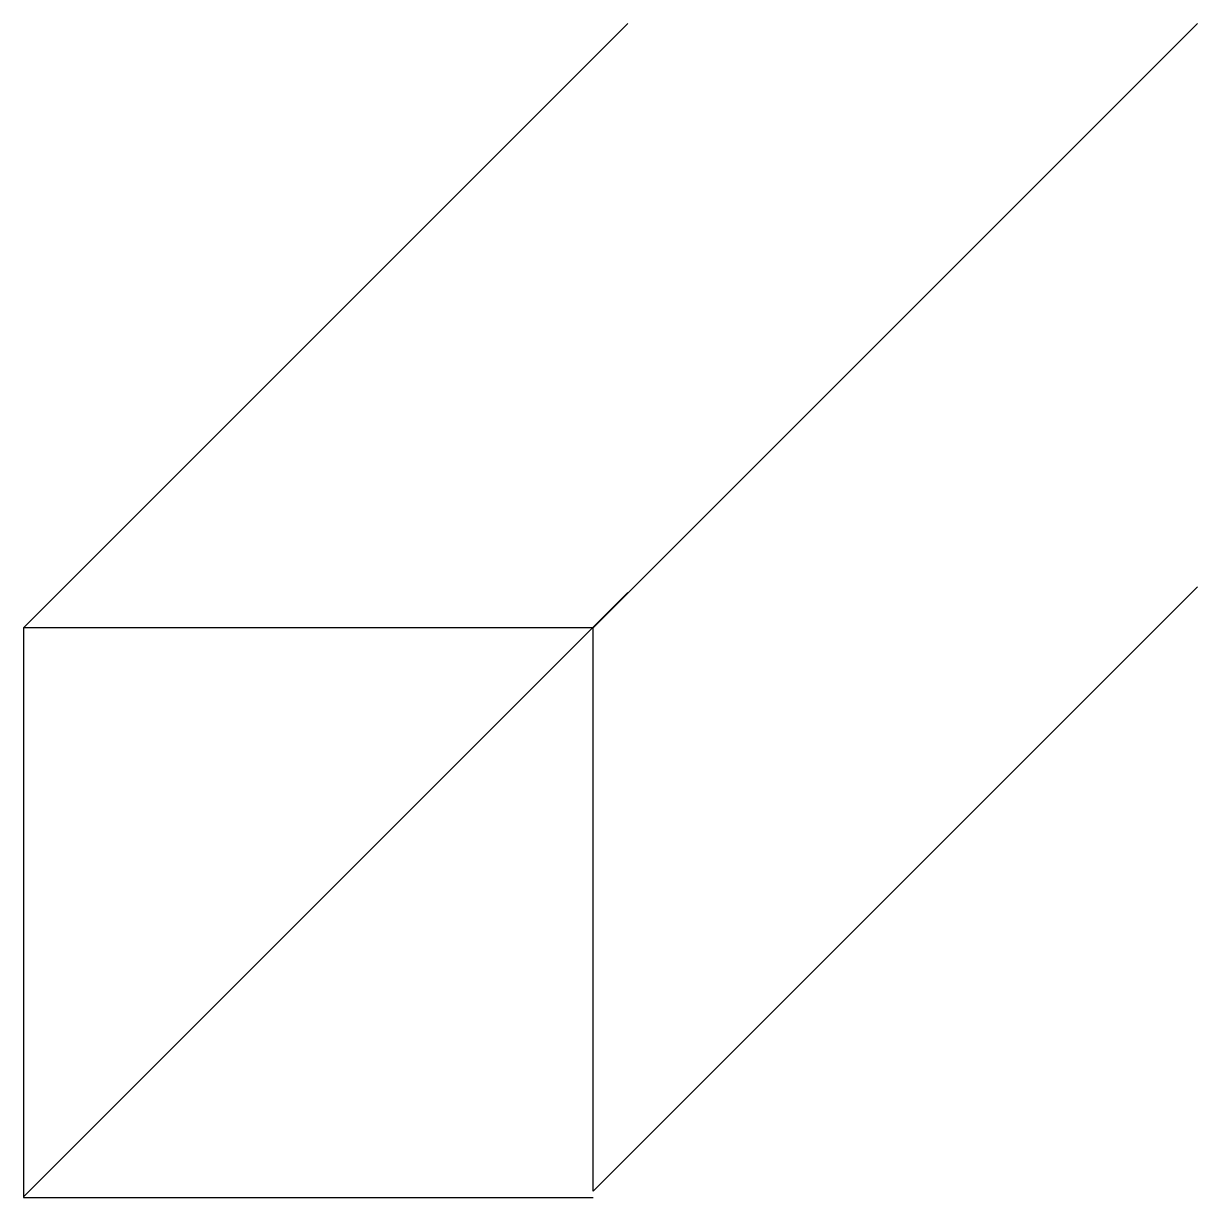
# Model space of a CAD drawing. Extents: x 1264.7 to 1273.3, y 663.4 to 676.8.
# Drawn here: x 1264.672 to 1268.793, y 663.421 to 667.542 of the extents above; entities outside this region: 1.
import ezdxf

# ---------------------------------------------------------------- set-up
doc = ezdxf.new("R2010")
doc.units = 0
doc.layers.add('ELE-ATERRAMENTO', color=5, linetype='Continuous')
doc.layers.get('0').off()

# ---------------------------------------------------------------- blocks, each defined once
blk = doc.blocks.new('eletroduto')
h = blk.add_hatch(color=2)
h.dxf.hatch_style = 1
h.paths.add_polyline_path([(1208.07, 982.94), (1208.07, 980.94), (1210.91, 982.94), (1208.07, 984.94)])
blk.add_line((1196.15, 982.94), (1208.07, 982.94))
at = {"color": 2}
for points in [[(1208.07, 982.94), (1208.07, 980.94), (1210.91, 982.94), (1208.07, 984.94)], [(1209.16, 981.7), (1209.16, 981.7), (1209.16, 981.7), (1209.16, 981.7)]]:
    blk.add_lwpolyline(points, close=True, dxfattribs=at)
at = {"color": 1}
blk.add_circle((1195.79, 982.94), 0.362, dxfattribs=at)

msp = doc.modelspace()

# ---------------------------------------------------------------- linework, layer by layer
at = {"layer": 'ELE-ATERRAMENTO'}
for p, q in [((1264.6716, 665.4211, -0.1), (1266.7929, 667.5425, -0.1)), ((1266.6716, 665.4211, -0.1), (1268.7929, 667.5425, -0.1)), ((1266.6716, 663.4435, -0.1), (1268.7929, 665.5648, -0.1)), ((1264.6716, 663.4236, -0.1), (1266.7929, 665.5449, -0.1)), ((1264.6716, 665.4211, -0.1), (1264.6716, 663.4211, -0.1)), ((1266.6716, 665.4211, -0.1), (1264.6716, 665.4211, -0.1)), ((1266.6716, 663.4435, -0.1), (1266.6716, 665.4211, -0.1)), ((1264.6716, 663.4211, -0.1), (1266.6716, 663.4211, -0.1))]:
    msp.add_line(p, q, dxfattribs=at)

# ---------------------------------------------------------------- block references
at = {"xscale": 0.01831465681536852, "yscale": 0.01831465681536852, "zscale": 0.01831465681536852, "rotation": 315.0000000005288}
msp.add_blockref('eletroduto', (1244.8497, 679.5435), dxfattribs=at)

doc.saveas('drawing.dxf')
